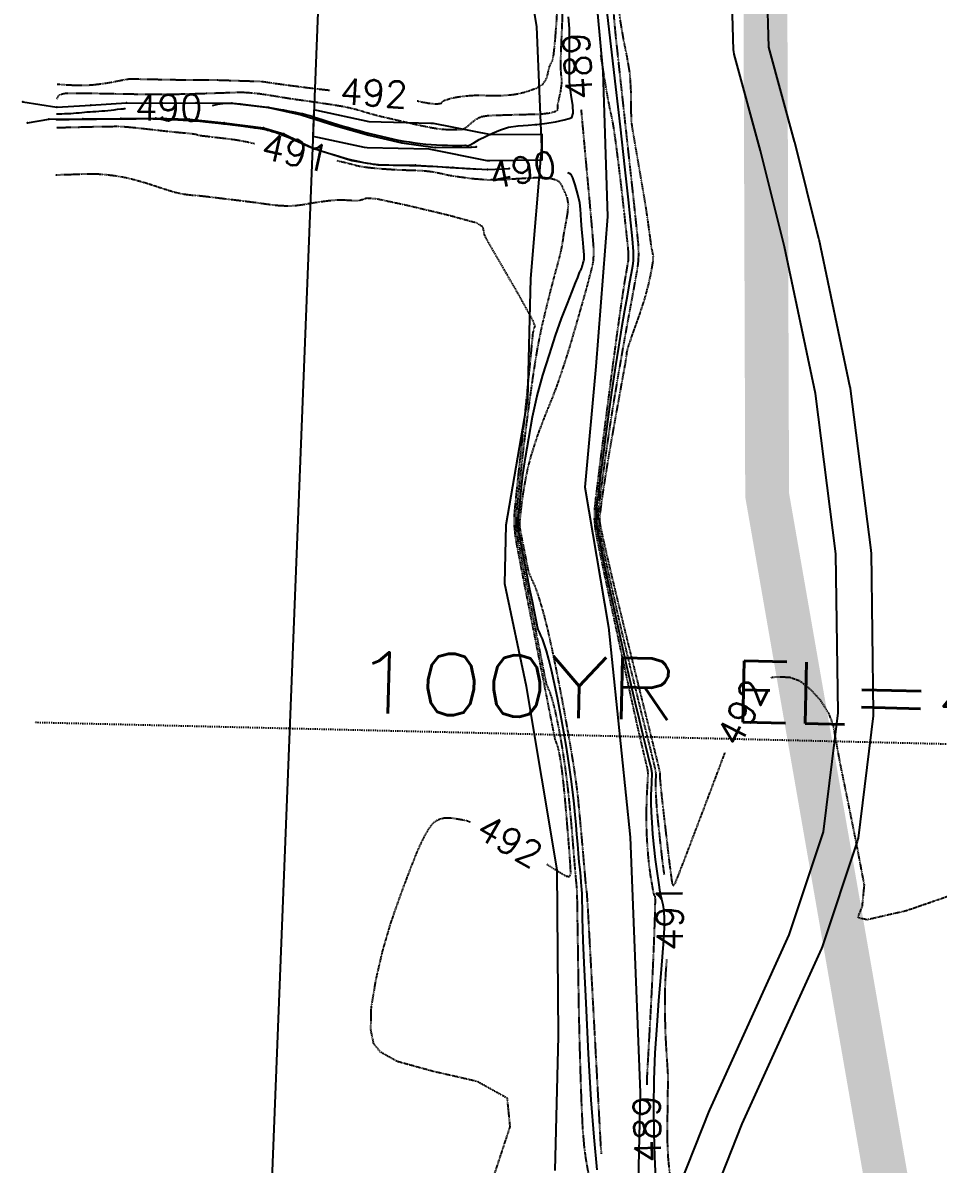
# Model space of a CAD drawing. Header units: inches. Extents: x 0 to 5400, y 0 to 3454.
# Drawn here: x 304.1 to 513, y 2812.6 to 3072.8 of the extents above; entities that cross this region are included whole.
import ezdxf
from ezdxf.enums import TextEntityAlignment as Align

# ---------------------------------------------------------------- set-up
doc = ezdxf.new("R2010")
doc.units = ezdxf.units.IN
doc.header["$MEASUREMENT"] = 0
for name, pattern in [('DASHDDD', [0.614961, 0.472441, -0.035039, 0.000787402, -0.035039, 0.000787402, -0.035039, 0.000787402, -0.035039]), ('HIDDEN2', [0.1875, 0.125, -0.0625]), ('WAVY_MED', [0.51, -0.125, 0.25, -0.135])]:
    doc.linetypes.add(name, pattern=pattern)
for name, color, linetype in [('BOUNDARY_SP', 10, 'Continuous'), ('CX_STREAM', 171, 'Continuous'), ('CX_XSECTIONS', 3, 'Continuous'), ('FLOODLINE', 5, 'DASHDDD'), ('ISOPACH', 6, 'Continuous'), ('STREAM_POLY', 10, 'Continuous'), ('TOPO_CON', 9, 'HIDDEN2'), ('TOPO_ICON', 10, 'Continuous')]:
    doc.layers.add(name, color=color, linetype=linetype)
doc.styles.add('SIMPLEX', font='simplex')
doc.styles.add('SIMPLEX1', font='simplex1')

msp = doc.modelspace()

# ---------------------------------------------------------------- linework, layer by layer
at = {"layer": 'BOUNDARY_SP', "color": 6, "linetype": 'Continuous', "flags": 128}
msp.add_lwpolyline([(372.3, 3094.53), (2478.97, 3076.47), (2473.91, 1973.58), (1811.7, 1970.74), (1795.04, 1109.13), (1256.59, 1118.91), (1241.22, 1151.57), (1203.68, 1211.36), (966.23, 1655.61), (910.68, 1716.78), (776.19, 1854.87), (722.38, 2030), (656.7, 2225.36), (629.13, 2304.87), (564.9, 2320.64), (479.92, 2342.6), (415.59, 2354.38), (343.83, 2373.18), (372.3, 3094.53)], close=True, dxfattribs=at)
at = {"layer": 'CX_STREAM', "color": 171, "linetype": 'Continuous'}
for p, q in [((304.14, 3054.82), (311.9, 3053.6)), ((311.9, 3053.6), (319.69, 3054.06)), ((319.69, 3054.06), (327.83, 3054.56)), ((327.83, 3054.56), (336.04, 3054.52)), ((336.04, 3054.52), (343.69, 3054.59)), ((343.69, 3054.59), (351.87, 3054.54)), ((351.87, 3054.54), (360.23, 3053.52)), ((360.23, 3053.52), (367.64, 3051.87)), ((305.22, 3050.01), (310.11, 3050.83)), ((310.11, 3050.83), (317.83, 3050.91)), ((317.83, 3050.91), (326.5, 3051.01)), ((326.5, 3051.01), (334.46, 3051.1)), ((334.46, 3051.1), (342.14, 3050.83)), ((342.14, 3050.83), (350.06, 3050.03)), ((367.64, 3051.87), (375.58, 3049.3)), ((350.06, 3050.03), (359.04, 3048.85)), ((359.04, 3048.85), (363.67, 3047.49)), ((375.58, 3049.3), (383.09, 3047.17)), ((363.67, 3047.49), (370.53, 3044.19)), ((383.09, 3047.17), (390.65, 3045.42)), ((390.65, 3045.42), (398.26, 3044.43)), ((370.53, 3044.19), (379.23, 3041.4)), ((398.26, 3044.43), (406.45, 3044.49)), ((406.45, 3044.49), (407.56, 3044.51)), ((379.23, 3041.4), (385.2, 3040.47)), ((385.2, 3040.47), (393.74, 3040.34)), ((393.74, 3040.34), (402.28, 3039.85)), ((402.28, 3039.85), (410.22, 3039.36)), ((410.22, 3039.36), (413.76, 3039.52)), ((413.76, 3039.52), (415.12, 3039.58))]:
    msp.add_line(p, q, dxfattribs=at)
at = {"layer": 'CX_STREAM', "linetype": 'Continuous'}
for p in [(304.14, 3054.82), (311.9, 3053.6), (319.69, 3054.06), (327.83, 3054.56), (336.04, 3054.52), (343.69, 3054.59), (351.87, 3054.54), (360.23, 3053.52), (310.11, 3050.83), (317.83, 3050.91), (326.5, 3051.01), (334.46, 3051.1), (342.14, 3050.83), (367.64, 3051.87), (305.22, 3050.01), (350.06, 3050.03), (359.04, 3048.85), (375.58, 3049.3), (363.67, 3047.49), (383.09, 3047.17), (390.65, 3045.42), (370.53, 3044.19), (398.26, 3044.43), (406.45, 3044.49), (407.56, 3044.51), (379.23, 3041.4), (385.2, 3040.47), (393.74, 3040.34), (402.28, 3039.85), (410.22, 3039.36), (413.76, 3039.52), (415.12, 3039.58)]:
    msp.add_point(p, dxfattribs=at)
at = {"layer": 'CX_XSECTIONS', "color": 5, "linetype": 'WAVY_MED', "flags": 128}
msp.add_lwpolyline([(910.42, 2898.98), (306.71, 2913.26)], dxfattribs=at)
at = {"layer": 'ISOPACH', "color": 1, "const_width": 10, "flags": 128}
msp.add_lwpolyline([(610.19, 3090.66), (473.56, 3092.98), (474, 2965.15), (522.75, 2685.12), (706.26, 2467.92), (880.62, 2042.87), (1177.18, 1595.55), (1307.62, 1358.44), (1473.39, 1200.33), (1510.29, 1116.87), (1795.04, 1109.13), (1811.7, 1970.74), (2475.69, 1971.46), (2484.55, 3080.63), (1976.43, 3081.42), (1481.07, 3086.01), (1381.17, 3085.88)], close=True, dxfattribs=at)
at = {"layer": 'STREAM_POLY', "color": 5, "linetype": 'Continuous', "flags": 128}
for points in [[(425.66, 2811.13), (426.38, 2841.72), (426.06, 2879.68), (419.09, 2921.48), (414.13, 2944.86), (414.45, 2958.32), (419.41, 2986.97), (420.07, 3014.51), (422.61, 3044.45), (421.43, 3072.02), (417.69, 3094.15), (433.55, 3094.01), (436.49, 3061.75), (437.54, 3028.67), (434.9, 2994.44), (432.41, 2966.95), (437.77, 2934.99), (442.76, 2887.12), (445.06, 2828.91), (444.18, 2791.59)], [(452.43, 2803.55), (460.85, 2824.77), (460.9, 2824.85), (460.93, 2824.95), (479.02, 2864.85), (486.85, 2888.31), (490.22, 2915.5), (489.7, 2951.76), (485.03, 2988.28), (477.96, 3021.76), (472.46, 3043.67), (466.47, 3065.66), (466.39, 3066.28), (466.33, 3066.59), (465.54, 3093.58)], [(473.54, 3093.82), (474.31, 3067.3), (480.19, 3045.73), (480.19, 3045.71), (480.21, 3045.65), (485.74, 3023.63), (485.75, 3023.58), (485.78, 3023.48), (492.9, 2989.78), (492.91, 2989.61), (492.95, 2989.46), (497.67, 2952.55), (497.69, 2952.16), (497.7, 2952.1), (498.23, 2915.34), (498.21, 2915.27), (498.22, 2915.19), (498.2, 2914.79), (494.74, 2886.93), (494.63, 2886.53), (494.57, 2886.15), (486.54, 2862.12), (486.41, 2861.77), (486.4, 2861.76), (486.39, 2861.74), (468.25, 2821.73), (459.93, 2800.75)]]:
    msp.add_lwpolyline(points, dxfattribs=at)
msp.add_lwpolyline([(382.7, 3044.31), (382.14, 3044.38), (370.43, 3046.92), (370.65, 3052.96), (371.18, 3052.89), (383.13, 3050.3), (397.27, 3049.97), (397.78, 3049.91), (410.92, 3047.33), (422.58, 3047.45), (422.56, 3041.51), (410.68, 3041.32), (410.63, 3041.33), (410.57, 3041.32), (410.07, 3041.38), (396.87, 3043.98), (382.7, 3044.31)], close=True, dxfattribs=at)
at = {"layer": 'TOPO_CON', "color": 11, "linetype": 'HIDDEN2', "flags": 128}
for points in [[(311.92, 3055.46), (312.2, 3056.02), (312.6, 3056.48), (313.82, 3056.78), (313.82, 3056.78), (319.82, 3056.78), (328.05, 3056.61), (335.8, 3056.52), (335.8, 3056.52), (342.61, 3056.64), (348.93, 3056.85), (353.46, 3057), (353.46, 3057), (354.25, 3057.01), (354.55, 3057), (354.95, 3056.96), (354.95, 3056.96), (355.68, 3056.92), (356.51, 3056.85), (357.32, 3056.78), (357.32, 3056.78), (358.09, 3056.69), (358.84, 3056.59), (359.6, 3056.48), (359.6, 3056.48), (360.33, 3056.36), (361.07, 3056.24), (361.94, 3056.09), (361.94, 3056.09), (362.96, 3055.93), (364.11, 3055.74), (365.48, 3055.53), (365.48, 3055.53), (367.15, 3055.29), (369.04, 3055.03), (370.92, 3054.76), (370.92, 3054.76), (372.79, 3054.48), (374.65, 3054.21), (376.28, 3053.94), (376.28, 3053.94), (377.58, 3053.71), (378.64, 3053.48), (379.56, 3053.27), (379.56, 3053.27), (380.3, 3053.08), (380.89, 3052.9), (381.45, 3052.73), (381.45, 3052.73), (382.02, 3052.56), (382.56, 3052.4), (383.09, 3052.24), (383.09, 3052.24), (383.63, 3052.09), (384.17, 3051.95), (384.72, 3051.8), (384.72, 3051.8), (385.27, 3051.66), (385.83, 3051.52), (386.47, 3051.37), (386.47, 3051.37), (387.21, 3051.2), (388.03, 3051.01), (388.98, 3050.79), (388.98, 3050.79), (390.1, 3050.53), (391.35, 3050.24), (392.6, 3049.95), (392.6, 3049.95), (393.85, 3049.67), (395.11, 3049.4), (396.24, 3049.16), (396.24, 3049.16), (397.2, 3048.97), (398.04, 3048.82), (398.8, 3048.71), (398.8, 3048.71), (399.48, 3048.62), (400.07, 3048.57), (400.65, 3048.53), (400.65, 3048.53), (401.25, 3048.5), (401.83, 3048.49), (402.37, 3048.48), (402.37, 3048.48), (402.87, 3048.48), (403.32, 3048.48), (403.71, 3048.49), (403.71, 3048.49), (404.01, 3048.5), (404.24, 3048.51), (404.46, 3048.54), (404.46, 3048.54), (404.66, 3048.61), (404.85, 3048.7), (405.06, 3048.82), (405.06, 3048.82), (405.2, 3048.92), (405.36, 3049.05), (405.75, 3049.35), (405.75, 3049.35), (406.49, 3049.99), (407.48, 3050.8), (408.7, 3051.42), (408.7, 3051.42), (410.24, 3051.69), (412.01, 3051.76), (413.78, 3051.81), (413.78, 3051.81), (415.51, 3051.87), (417.24, 3051.91), (418.85, 3051.95), (418.85, 3051.95), (420.32, 3051.98), (421.67, 3052.01), (422.91, 3052.1), (422.91, 3052.1), (424.11, 3052.26), (425.19, 3052.48), (425.97, 3052.79), (425.97, 3052.79), (426.25, 3053.12), (426.22, 3053.55), (426.26, 3054.3), (426.26, 3054.3), (426.55, 3055.59), (426.9, 3057.21), (427.13, 3058.85), (427.13, 3058.85), (427.11, 3060.12), (426.97, 3061.42), (426.9, 3063.59), (426.9, 3063.59), (427.03, 3067.48), (427.24, 3072.24), (427.36, 3076.14), (427.36, 3076.14), (427.34, 3078.06), (427.22, 3079.12), (426.98, 3080.97), (426.98, 3080.97), (426.54, 3084.64), (425.98, 3089.1), (425.51, 3092.82), (425.51, 3092.82), (425.21, 3095.15), (425, 3096.75), (424.87, 3097.97), (424.87, 3097.97), (424.75, 3098.71), (424.71, 3099.07), (424.91, 3099.83), (424.91, 3099.83), (425.22, 3100.91), (425.77, 3102.37), (427.17, 3105.19), (427.17, 3105.19), (429.87, 3110.07), (433.41, 3116.31), (437.1, 3122.79), (437.1, 3122.79), (440.65, 3128.96), (444.35, 3135.38), (448.35, 3142.6), (448.35, 3142.6), (453.2, 3151.76), (458.36, 3161.72), (462.4, 3169.6), (462.4, 3169.6), (464.5, 3173.92), (465.48, 3176.17), (466.29, 3177.94), (466.29, 3177.94), (467.24, 3179.66), (468.03, 3180.91), (468.74, 3182.02), (468.74, 3182.02), (469.42, 3183.08), (470.01, 3184.01), (470.46, 3184.9), (470.46, 3184.9), (470.69, 3185.71), (470.77, 3186.48), (470.86, 3187.51), (470.86, 3187.51), (471.01, 3189), (471.17, 3190.75), (471.3, 3192.43), (471.3, 3192.43), (471.33, 3193.76), (471.33, 3195.03), (471.4, 3196.77), (471.4, 3196.77), (471.63, 3199.5), (471.94, 3202.71), (472.19, 3205.47), (472.19, 3205.47), (472.32, 3207.32), (472.39, 3208.73), (472.47, 3210.08), (472.47, 3210.08), (472.57, 3211.5), (472.68, 3212.86), (472.78, 3214.23), (472.78, 3214.23)], [(394.14, 3055.04), (395.35, 3054.75), (396.58, 3054.54), (397.65, 3054.4), (397.65, 3054.4), (398.47, 3054.36), (399.12, 3054.4), (399.62, 3054.49), (399.62, 3054.49), (399.81, 3054.63), (399.85, 3054.82), (400.14, 3055.05), (400.14, 3055.05), (400.85, 3055.31), (401.81, 3055.61), (402.98, 3055.87), (402.98, 3055.87), (404.39, 3056.07), (406.01, 3056.23), (407.61, 3056.33), (407.61, 3056.33), (409.09, 3056.31), (410.55, 3056.24), (412.11, 3056.22), (412.11, 3056.22), (413.84, 3056.29), (415.68, 3056.42), (417.51, 3056.73), (417.51, 3056.73), (419.44, 3057.25), (421.38, 3057.96), (422.88, 3058.88), (422.88, 3058.88), (423.69, 3060.15), (424.06, 3061.63), (424.37, 3062.97), (424.37, 3062.97), (424.73, 3063.66), (425.04, 3064.2), (425.32, 3065.73), (425.32, 3065.73), (425.67, 3069.24), (426.01, 3073.8), (426.18, 3078), (426.18, 3078), (426.08, 3081.21), (425.8, 3084.07), (425.48, 3087.02), (425.48, 3087.02), (425.14, 3090.5), (424.76, 3094.06), (424.46, 3096.83), (424.46, 3096.83), (424.25, 3098.18), (424.12, 3098.74), (424.19, 3099.47), (424.19, 3099.47), (424.31, 3100.33), (424.62, 3101.37), (425.71, 3103.7), (425.71, 3103.7), (433.84, 3118.83), (444.84, 3139.12), (453.11, 3154.41), (453.11, 3154.41), (454.42, 3156.91), (454.71, 3157.58), (455.92, 3159.99), (455.92, 3159.99), (459.35, 3166.61), (463.69, 3174.97), (466.93, 3181.16), (466.93, 3181.16), (467.48, 3182.1), (467.73, 3182.45), (468.03, 3182.82), (468.03, 3182.82), (468.54, 3183.4), (469.09, 3184), (469.53, 3184.65), (469.53, 3184.65), (469.78, 3185.27), (469.91, 3185.94), (470, 3186.94), (470, 3186.94), (470.01, 3188.2), (469.97, 3189.79), (470.04, 3192.24), (470.04, 3192.24), (470.31, 3196.47), (470.69, 3201.55), (470.98, 3205.23), (470.98, 3205.23), (471.01, 3205.43), (471.04, 3205.47), (471.07, 3205.67), (471.07, 3205.67), (471.33, 3207.92), (471.66, 3211.07), (471.87, 3214.23), (471.87, 3214.23)], [(486.88, 3214.23), (486.9, 3213.14), (486.9, 3212.05), (486.86, 3209.97), (486.86, 3209.97), (486.75, 3206.01), (486.6, 3201.06), (486.46, 3196.73), (486.46, 3196.73), (486.36, 3193.57), (486.27, 3191.03), (486.2, 3189.05), (486.2, 3189.05), (486.13, 3187.77), (486.09, 3187.05), (486.03, 3186.43), (486.03, 3186.43), (486.05, 3185.93), (486.06, 3185.54), (485.78, 3184.76), (485.78, 3184.76), (485.02, 3183.32), (483.96, 3181.49), (482.84, 3179.6), (482.84, 3179.6), (482, 3178.21), (481.11, 3176.76), (479.37, 3173.86), (479.37, 3173.86), (476.09, 3168.26), (471.96, 3161.21), (468.32, 3154.99), (468.32, 3154.99), (465.83, 3150.68), (463.82, 3147.2), (461.62, 3143.56), (461.62, 3143.56), (458.96, 3139.51), (456.11, 3135.3), (453.21, 3130.72), (453.21, 3130.72), (450.22, 3125.42), (447.17, 3119.75), (444.32, 3114.5), (444.32, 3114.5), (441.58, 3109.66), (439.03, 3105.25), (437.19, 3102.03), (437.19, 3102.03), (436.69, 3101.06), (436.52, 3100.64), (436.41, 3100.27), (436.41, 3100.27), (436.23, 3099.91), (436.11, 3099.6), (436.05, 3098.97), (436.05, 3098.97), (436.04, 3097.97), (436.09, 3096.65), (436.33, 3094.69), (436.33, 3094.69), (436.9, 3091.61), (437.65, 3087.89), (438.24, 3084.71), (438.24, 3084.71), (438.53, 3082.57), (438.67, 3080.97), (438.76, 3079.57), (438.76, 3079.57), (438.82, 3078.39), (438.83, 3077.42), (438.88, 3076.26), (438.88, 3076.26), (438.97, 3074.83), (439.09, 3073.2), (439.27, 3071.22), (439.27, 3071.22), (439.48, 3069.07), (439.76, 3066.55), (440.14, 3063.02), (440.14, 3063.02), (440.7, 3057.91), (441.37, 3051.78), (442.04, 3045.65), (442.04, 3045.65), (442.71, 3039.53), (443.39, 3033.41), (443.93, 3028.29), (443.93, 3028.29), (444.31, 3024.76), (444.56, 3022.23), (444.63, 3019.93), (444.63, 3019.93), (444.51, 3017.9), (444.23, 3016.1), (443.79, 3013.63), (443.79, 3013.63), (443.15, 3010.07), (442.36, 3005.83), (441.52, 3001.26), (441.52, 3001.26), (440.64, 2996.27), (439.72, 2990.94), (438.87, 2985.84), (438.87, 2985.84), (438.12, 2981.07), (437.45, 2976.53), (436.87, 2972.48), (436.87, 2972.48), (436.39, 2968.99), (435.99, 2965.99), (435.69, 2963.54), (435.69, 2963.54), (435.48, 2961.8), (435.36, 2960.61), (435.34, 2959.43), (435.34, 2959.43), (435.45, 2958.27), (435.66, 2957.13), (436, 2955.49), (436, 2955.49), (436.49, 2953.16), (437.1, 2950.33), (437.83, 2947.02), (437.83, 2947.02), (438.69, 2943.18), (439.67, 2938.86), (440.72, 2934.31), (440.72, 2934.31), (441.87, 2929.44), (443.1, 2924.34), (444.27, 2919.57), (444.27, 2919.57), (445.35, 2915.14), (446.37, 2911.04), (447.2, 2907.69), (447.2, 2907.69), (447.78, 2905.33), (448.17, 2903.73), (448.44, 2902.52), (448.44, 2902.52), (448.57, 2901.75), (448.58, 2901.37), (448.57, 2900.91), (448.57, 2900.91), (448.55, 2900.28), (448.51, 2899.56), (448.52, 2898.48), (448.52, 2898.48), (448.58, 2897), (448.68, 2895.16), (448.85, 2892.9), (448.85, 2892.9), (449.15, 2889.91), (449.52, 2886.5), (449.84, 2883.57), (449.84, 2883.57), (450.08, 2881.57), (450.28, 2880.05), (450.48, 2878.53), (450.48, 2878.53)], [(446.73, 3113.84), (446.02, 3113.06), (445.36, 3112.23), (444.45, 3110.77), (444.45, 3110.77), (442.98, 3108.06), (441.25, 3104.72), (439.95, 3102.05), (439.95, 3102.05), (439.41, 3100.76), (439.29, 3100.15), (439.23, 3099.33), (439.23, 3099.33), (439.12, 3097.96), (439.06, 3096.38), (439.01, 3094.74), (439.01, 3094.74), (438.89, 3093.46), (438.78, 3092.11), (438.86, 3089.52), (438.86, 3089.52), (439.25, 3084.72), (439.83, 3078.68), (440.47, 3073.15), (440.47, 3073.15), (441.21, 3068.78), (442.01, 3064.92), (442.61, 3061.35), (442.61, 3061.35), (442.85, 3057.86), (442.9, 3054.67), (442.93, 3052.15), (442.93, 3052.15), (442.94, 3051.01), (442.94, 3050.56), (443.15, 3049.11), (443.15, 3049.11), (443.98, 3044.18), (445.11, 3037.69), (446.08, 3031.98), (446.08, 3031.98), (446.71, 3027.83), (447.17, 3024.47), (447.51, 3021.84), (447.51, 3021.84), (447.8, 3020.39), (447.97, 3019.68), (447.89, 3018.41), (447.89, 3018.41), (447.5, 3016.04), (446.86, 3013.11), (446.02, 3009.92), (446.02, 3009.92), (444.81, 3006.24), (443.4, 3002.31), (442.32, 2999.15), (442.32, 2999.15), (441.94, 2997.78), (441.89, 2997.18), (441.61, 2995.3), (441.61, 2995.3), (440.68, 2990.15), (439.47, 2983.45), (438.41, 2977.51), (438.41, 2977.51), (437.66, 2973.11), (437.07, 2969.46), (436.6, 2966.48), (436.6, 2966.48), (436.27, 2964.25), (436.06, 2962.68), (435.91, 2961.44), (435.91, 2961.44), (435.79, 2960.53), (435.74, 2959.95), (435.74, 2959.39), (435.74, 2959.39), (435.79, 2958.83), (435.89, 2958.27), (436.07, 2957.41), (436.07, 2957.41), (436.31, 2956.24), (436.63, 2954.76), (437.11, 2952.64), (437.11, 2952.64), (437.77, 2949.81), (438.59, 2946.34), (439.59, 2942.15), (439.59, 2942.15), (440.86, 2936.92), (442.32, 2930.98), (443.75, 2925.18), (443.75, 2925.18), (445.14, 2919.57), (446.5, 2914.1), (447.61, 2909.61), (447.61, 2909.61), (448.39, 2906.48), (448.92, 2904.33), (449.29, 2902.79), (449.29, 2902.79), (449.44, 2902.08), (449.49, 2901.78), (449.51, 2901.5), (449.51, 2901.5), (449.52, 2901.23), (449.51, 2900.98), (449.54, 2900.38), (449.54, 2900.38), (449.63, 2899.36), (449.76, 2898), (449.95, 2896.15), (449.95, 2896.15), (450.24, 2893.6), (450.59, 2890.57), (450.94, 2887.56), (450.94, 2887.56), (451.29, 2884.55), (451.64, 2881.57), (451.95, 2879.18), (451.95, 2879.18), (452.16, 2877.52), (452.33, 2876.45), (452.61, 2876.1), (452.61, 2876.1), (452.99, 2876.56), (453.48, 2877.73), (454.2, 2879.58), (454.2, 2879.58), (455.23, 2882.22), (456.49, 2885.52), (457.84, 2889.09), (457.84, 2889.09), (459.37, 2893.1), (460.99, 2897.37), (462.34, 2900.93), (462.34, 2900.93), (463.2, 2903.23), (463.8, 2904.82), (464.39, 2906.4), (464.39, 2906.4)], [(436, 3065.42), (436.58, 3061.66), (437.2, 3057.91), (437.76, 3054.72), (437.76, 3054.72), (438.17, 3052.71), (438.51, 3051.27), (438.9, 3049.11), (438.9, 3049.11), (439.41, 3045.56), (439.96, 3041.28), (440.48, 3037.04), (440.48, 3037.04), (440.96, 3032.88), (441.42, 3028.76), (441.79, 3025.35), (441.79, 3025.35), (442.05, 3022.98), (442.22, 3021.31), (442.31, 3019.99), (442.31, 3019.99), (442.32, 3019.08), (442.25, 3018.5), (442.11, 3017.69), (442.11, 3017.69), (441.93, 3016.58), (441.68, 3015.22), (441.35, 3013.18), (441.35, 3013.18), (440.92, 3010.35), (440.4, 3006.84), (439.79, 3002.5), (439.79, 3002.5), (439.05, 2996.99), (438.21, 2990.66), (437.41, 2984.47), (437.41, 2984.47), (436.62, 2978.48), (435.87, 2972.63), (435.27, 2967.73), (435.27, 2967.73), (434.85, 2964.34), (434.59, 2961.91), (434.56, 2959.51), (434.56, 2959.51), (434.77, 2957.16), (435.21, 2954.84), (435.88, 2951.64), (435.88, 2951.64), (436.85, 2946.99), (438.04, 2941.46), (439.27, 2935.79), (439.27, 2935.79), (440.53, 2929.91), (441.83, 2923.9), (442.98, 2918.64), (442.98, 2918.64), (443.9, 2914.48), (444.67, 2911.08), (445.3, 2908.33), (445.3, 2908.33), (445.77, 2906.3), (446.11, 2904.93), (446.37, 2903.84), (446.37, 2903.84), (446.56, 2903.03), (446.68, 2902.52), (446.74, 2901.96), (446.74, 2901.96), (446.76, 2901.34), (446.73, 2900.67), (446.68, 2899.72), (446.68, 2899.72), (446.6, 2898.38), (446.51, 2896.75), (446.44, 2894.9), (446.44, 2894.9), (446.41, 2892.79), (446.4, 2890.45), (446.46, 2888.03), (446.46, 2888.03), (446.6, 2885.52), (446.8, 2882.93), (447.05, 2880.5), (447.05, 2880.5), (447.37, 2878.19), (447.73, 2876.04), (448.02, 2874.41), (448.02, 2874.41), (448.22, 2873.78), (448.36, 2873.64), (448.43, 2873), (448.43, 2873), (448.34, 2869.06), (448.15, 2863.5), (447.87, 2856.96), (447.87, 2856.96), (447.44, 2848.48), (446.92, 2839.03), (446.54, 2832.16), (446.54, 2832.16), (446.51, 2831.31), (446.51, 2830.97), (446.52, 2830.63), (446.52, 2830.63)], [(311.98, 3058.87), (312.59, 3058.81), (313.21, 3058.75), (314.09, 3058.71), (314.09, 3058.71), (315.43, 3058.64), (317.03, 3058.59), (318.62, 3058.59), (318.62, 3058.59), (320.11, 3058.7), (321.59, 3058.87), (322.96, 3059.06), (322.96, 3059.06), (324.2, 3059.26), (325.33, 3059.48), (326.27, 3059.67), (326.27, 3059.67), (326.97, 3059.8), (327.47, 3059.9), (327.86, 3059.97), (327.86, 3059.97), (328.13, 3060.01), (328.28, 3060.02), (328.41, 3060.02), (328.41, 3060.02), (328.55, 3060.03), (328.67, 3060.03), (328.79, 3060.03), (328.79, 3060.03), (328.9, 3060.03), (329, 3060.03), (329.17, 3060.03), (329.17, 3060.03), (329.33, 3060.03), (329.55, 3060.03), (330.08, 3060.03), (330.08, 3060.03), (331.04, 3060.01), (332.38, 3059.99), (334.25, 3059.95), (334.25, 3059.95), (337.14, 3059.9), (340.57, 3059.83), (343.35, 3059.79), (343.35, 3059.79), (344.67, 3059.8), (345.35, 3059.84), (346.62, 3059.84), (346.62, 3059.84), (349.38, 3059.77), (352.74, 3059.66), (355.31, 3059.57), (355.31, 3059.57), (356.19, 3059.55), (356.56, 3059.55), (356.87, 3059.55), (356.87, 3059.55), (357.3, 3059.54), (357.69, 3059.53), (358.02, 3059.52), (358.02, 3059.52), (358.26, 3059.51), (358.44, 3059.49), (358.61, 3059.47), (358.61, 3059.47), (358.8, 3059.45), (358.98, 3059.43), (359.19, 3059.4), (359.19, 3059.4), (359.38, 3059.37), (359.61, 3059.33), (360.05, 3059.26), (360.05, 3059.26), (360.72, 3059.17), (361.61, 3059.04), (362.84, 3058.87), (362.84, 3058.87), (364.56, 3058.64), (366.62, 3058.37), (368.65, 3058.11), (368.65, 3058.11), (370.54, 3057.88), (372.41, 3057.66), (374.28, 3057.45), (374.28, 3057.45)], [(436.23, 2814.91), (436.17, 2815.54), (436.11, 2816.17), (436.01, 2817.76), (436.01, 2817.76), (435.14, 2833.83), (433.96, 2855.59), (433.07, 2871.86), (433.07, 2871.86), (432.89, 2874.33), (432.77, 2875.25), (432.63, 2876.51), (432.63, 2876.51), (432.43, 2878.87), (432.2, 2881.56), (431.97, 2884.25), (431.97, 2884.25), (431.73, 2886.89), (431.49, 2889.53), (431.26, 2891.98), (431.26, 2891.98), (431.07, 2894.02), (430.9, 2895.88), (430.65, 2898), (430.65, 2898), (430.33, 2900.4), (429.94, 2903.06), (429.41, 2906.34), (429.41, 2906.34), (428.68, 2910.57), (427.82, 2915.41), (426.91, 2920.26), (426.91, 2920.26), (425.95, 2925.15), (424.94, 2930.05), (424, 2934.31), (424, 2934.31), (423.15, 2937.67), (422.38, 2940.39), (421.7, 2942.58), (421.7, 2942.58), (421.13, 2944.17), (420.66, 2945.23), (420.28, 2946.06), (420.28, 2946.06), (420.01, 2946.65), (419.83, 2947.01), (419.68, 2947.4), (419.68, 2947.4), (419.55, 2947.87), (419.44, 2948.38), (419.29, 2949.1), (419.29, 2949.1), (419.08, 2950.16), (418.83, 2951.43), (418.58, 2952.71), (418.58, 2952.71), (418.32, 2953.99), (418.07, 2955.27), (417.86, 2956.37), (417.86, 2956.37), (417.71, 2957.13), (417.62, 2957.7), (417.57, 2958.31), (417.57, 2958.31), (417.58, 2958.95), (417.63, 2959.63), (417.74, 2960.6), (417.74, 2960.6), (417.88, 2961.97), (418.08, 2963.63), (418.34, 2965.47), (418.34, 2965.47), (418.68, 2967.52), (419.1, 2969.75), (419.59, 2971.96), (419.59, 2971.96), (420.19, 2974.16), (420.86, 2976.34), (421.52, 2978.33), (421.52, 2978.33), (422.15, 2980.1), (422.76, 2981.68), (423.26, 2982.98), (423.26, 2982.98), (423.61, 2983.88), (423.86, 2984.49), (424.1, 2985.06), (424.1, 2985.06), (424.31, 2985.58), (424.5, 2986.05), (424.78, 2986.75), (424.78, 2986.75), (425.18, 2987.75), (425.66, 2988.99), (426.23, 2990.56), (426.23, 2990.56), (426.91, 2992.52), (427.68, 2994.82), (428.51, 2997.4), (428.51, 2997.4), (429.42, 3000.42), (430.38, 3003.73), (431.29, 3006.9), (431.29, 3006.9), (432.14, 3009.88), (432.94, 3012.73), (433.58, 3015.17), (433.58, 3015.17), (434.02, 3016.85), (434.31, 3018.13), (434.44, 3019.78), (434.44, 3019.78), (434.41, 3021.85), (434.21, 3024.29), (433.91, 3027.72), (433.91, 3027.72), (433.44, 3033.02), (432.86, 3039.32), (432.37, 3044.66), (432.37, 3044.66), (432.06, 3048.09), (431.83, 3050.57), (431.61, 3053.05), (431.61, 3053.05)], [(357, 3045.24), (356.98, 3045.24), (356.97, 3045.25), (356.92, 3045.26), (356.92, 3045.26), (355.94, 3045.48), (354.49, 3045.79), (352.65, 3046.11), (352.65, 3046.11), (350.1, 3046.43), (347.15, 3046.77), (344.88, 3047.04), (344.88, 3047.04), (344.01, 3047.2), (343.71, 3047.32), (343.2, 3047.43), (343.2, 3047.43), (342.07, 3047.56), (340.72, 3047.68), (339.57, 3047.79), (339.57, 3047.79), (338.82, 3047.86), (338.26, 3047.92), (337.71, 3047.97), (337.71, 3047.97), (337.17, 3048.03), (336.63, 3048.09), (335.9, 3048.17), (335.9, 3048.17), (334.86, 3048.29), (333.62, 3048.43), (332.36, 3048.57), (332.36, 3048.57), (331.07, 3048.71), (329.75, 3048.85), (328.61, 3048.97), (328.61, 3048.97), (327.73, 3049.04), (327.02, 3049.1), (326.44, 3049.13), (326.44, 3049.13), (325.98, 3049.15), (325.64, 3049.15), (325.31, 3049.15), (325.31, 3049.15), (324.97, 3049.15), (324.65, 3049.14), (324.33, 3049.14), (324.33, 3049.14), (324.02, 3049.14), (323.71, 3049.13), (323.36, 3049.13), (323.36, 3049.13), (323.03, 3049.13), (322.66, 3049.12), (322.01, 3049.11), (322.01, 3049.11), (321.02, 3049.09), (319.76, 3049.06), (318.21, 3049.02), (318.21, 3049.02), (316.26, 3048.97), (314.03, 3048.92), (311.79, 3048.86), (311.79, 3048.86)], [(437.03, 2783.7), (437.09, 2784.83), (437.03, 2785.95), (436.59, 2787.74), (436.59, 2787.74), (435.41, 2790.87), (433.84, 2794.66), (432.68, 2797.7), (432.68, 2797.7), (432.31, 2799.23), (432.35, 2800.02), (432.5, 2800.9), (432.5, 2800.9), (432.72, 2802.2), (433.04, 2803.6), (433.32, 2804.98), (433.32, 2804.98), (433.54, 2806.33), (433.71, 2807.64), (433.75, 2808.82), (433.75, 2808.82), (433.63, 2809.51), (433.38, 2810.06), (433.08, 2811.34), (433.08, 2811.34), (432.72, 2813.45), (432.32, 2816.29), (431.95, 2820.51), (431.95, 2820.51), (431.66, 2826.77), (431.4, 2834.4), (431.19, 2842.06), (431.19, 2842.06), (431.03, 2849.76), (430.91, 2857.49), (430.82, 2863.88), (430.82, 2863.88), (430.75, 2868.3), (430.71, 2871.37), (430.67, 2873.62), (430.67, 2873.62), (430.63, 2874.91), (430.6, 2875.43), (430.55, 2875.96), (430.55, 2875.96), (430.49, 2876.7), (430.41, 2877.45), (430.32, 2878.49), (430.32, 2878.49), (430.2, 2879.86), (430.06, 2881.51), (429.9, 2883.49), (429.9, 2883.49), (429.71, 2885.86), (429.49, 2888.56), (429.24, 2891.41), (429.24, 2891.41), (428.95, 2894.43), (428.63, 2897.6), (428.26, 2900.7), (428.26, 2900.7), (427.85, 2903.72), (427.41, 2906.68), (426.96, 2909.41), (426.96, 2909.41), (426.5, 2911.9), (426.04, 2914.16), (425.62, 2916.09), (425.62, 2916.09), (425.23, 2917.63), (424.89, 2918.84), (424.58, 2919.82), (424.58, 2919.82), (424.33, 2920.51), (424.12, 2920.96), (423.94, 2921.38), (423.94, 2921.38), (423.81, 2921.68), (423.71, 2921.95), (423.54, 2922.64), (423.54, 2922.64), (423.28, 2923.87), (422.95, 2925.55), (422.47, 2927.98), (422.47, 2927.98), (421.77, 2931.5), (420.93, 2935.78), (420.09, 2940.06), (420.09, 2940.06), (419.24, 2944.3), (418.39, 2948.55), (417.71, 2952.16), (417.71, 2952.16), (417.23, 2954.63), (416.91, 2956.46), (416.77, 2958.42), (416.77, 2958.42), (416.8, 2960.51), (417, 2962.73), (417.34, 2965.85), (417.34, 2965.85), (417.82, 2970.35), (418.43, 2975.76), (419.12, 2981.37), (419.12, 2981.37), (419.9, 2987.23), (420.76, 2993.3), (421.65, 2998.8), (421.65, 2998.8), (422.57, 3003.36), (423.51, 3007.34), (424.42, 3010.99), (424.42, 3010.99), (425.31, 3014.45), (426.17, 3017.59), (426.85, 3020.21), (426.85, 3020.21), (427.23, 3022.01), (427.43, 3023.31), (427.65, 3024.82), (427.65, 3024.82), (428.06, 3026.98), (428.48, 3029.36), (428.66, 3031.4), (428.66, 3031.4), (428.42, 3032.89), (427.94, 3034.05), (427.48, 3034.98), (427.48, 3034.98), (427.19, 3035.67), (426.94, 3036.14), (426.57, 3036.52), (426.57, 3036.52), (426.05, 3036.85), (425.41, 3037.09), (424.62, 3037.26), (424.62, 3037.26), (423.89, 3037.4), (423, 3037.47), (421.27, 3037.47), (421.27, 3037.47), (418.09, 3037.3), (414.07, 3037.05), (410.29, 3036.97), (410.29, 3036.97), (406.89, 3037.23), (403.73, 3037.65), (401.48, 3037.98), (401.48, 3037.98), (401.22, 3038.02), (401.16, 3038.04), (400.9, 3038.11), (400.9, 3038.11), (400.17, 3038.28), (399.22, 3038.49), (398.29, 3038.68), (398.29, 3038.68), (397.48, 3038.82), (396.69, 3038.92), (395.92, 3039), (395.92, 3039), (395.17, 3039.06), (394.45, 3039.09), (393.72, 3039.12), (393.72, 3039.12), (392.99, 3039.14), (392.27, 3039.16), (391.51, 3039.19), (391.51, 3039.19), (390.71, 3039.22), (389.89, 3039.25), (389.01, 3039.29), (389.01, 3039.29), (388.06, 3039.35), (387.07, 3039.42), (386.1, 3039.49), (386.1, 3039.49), (385.17, 3039.57), (384.26, 3039.65), (383.45, 3039.73), (383.45, 3039.73), (382.76, 3039.81), (382.18, 3039.88), (381.63, 3039.96), (381.63, 3039.96), (381.15, 3040.04), (380.71, 3040.13), (380.24, 3040.25), (380.24, 3040.25), (379.74, 3040.38), (379.21, 3040.53), (378.55, 3040.7), (378.55, 3040.7), (377.72, 3040.9), (376.77, 3041.13), (375.82, 3041.35), (375.82, 3041.35)], [(423.75, 2880.96), (424.49, 2880.45), (425.26, 2879.96), (426.08, 2879.49), (426.08, 2879.49), (427.09, 2878.86), (428.15, 2878.25), (428.91, 2878.14), (428.91, 2878.14), (429.19, 2878.69), (429.16, 2879.75), (429.06, 2881.35), (429.06, 2881.35), (428.91, 2883.65), (428.68, 2886.48), (428.44, 2889.41), (428.44, 2889.41), (428.19, 2892.44), (427.92, 2895.55), (427.66, 2898.31), (427.66, 2898.31), (427.42, 2900.56), (427.19, 2902.46), (426.97, 2904.04), (426.97, 2904.04), (426.78, 2905.28), (426.59, 2906.22), (426.43, 2906.98), (426.43, 2906.98), (426.28, 2907.61), (426.14, 2908.07), (426.02, 2908.44), (426.02, 2908.44), (425.93, 2908.68), (425.85, 2908.83), (425.77, 2909.05), (425.77, 2909.05), (425.7, 2909.27), (425.63, 2909.56), (425.47, 2910.26), (425.47, 2910.26), (425.15, 2911.87), (424.7, 2914.14), (424.06, 2917.42), (424.06, 2917.42), (423.12, 2922.18), (421.98, 2927.96), (420.84, 2933.73), (420.84, 2933.73), (419.7, 2939.47), (418.56, 2945.21), (417.63, 2950.05), (417.63, 2950.05), (416.99, 2953.38), (416.56, 2955.8), (416.34, 2958.25), (416.34, 2958.25), (416.35, 2960.71), (416.58, 2963.19), (416.94, 2966.63), (416.94, 2966.63), (417.46, 2971.62), (418.12, 2977.58), (418.77, 2983.67), (418.77, 2983.67), (419.44, 2990.24), (420.1, 2996.96), (420.57, 3001.96), (420.57, 3001.96), (420.88, 3003.27), (421.07, 3003.65), (420.63, 3004.8), (420.63, 3004.8), (417.6, 3010.34), (413.41, 3017.58), (410.28, 3022.97), (410.28, 3022.97), (409.85, 3023.77), (409.71, 3024.08), (409.48, 3024.5), (409.48, 3024.5), (409.37, 3025.29), (409.16, 3026.2), (407.78, 3027.14), (407.78, 3027.14), (401.04, 3028.98), (391.94, 3031.14), (384.92, 3032.64), (384.92, 3032.64), (382.63, 3032.81), (381.71, 3032.49), (380.71, 3032.24), (380.71, 3032.24), (379.14, 3032.27), (377.5, 3032.37), (375.86, 3032.39), (375.86, 3032.39), (374.2, 3032.25), (372.54, 3032.03), (370.92, 3031.8), (370.92, 3031.8), (369.36, 3031.55), (367.85, 3031.28), (366.39, 3031.1), (366.39, 3031.1), (365.05, 3031.03), (363.76, 3031.05), (362.41, 3031.13), (362.41, 3031.13), (360.81, 3031.3), (359.14, 3031.53), (357.85, 3031.72), (357.85, 3031.72), (357.36, 3031.78), (357.24, 3031.8), (356.74, 3031.86), (356.74, 3031.86), (353.27, 3032.29), (348.62, 3032.85), (344.97, 3033.29), (344.97, 3033.29), (343.45, 3033.44), (342.85, 3033.46), (342.22, 3033.52), (342.22, 3033.52), (341.27, 3033.65), (340.29, 3033.81), (339.28, 3034.03), (339.28, 3034.03), (338.24, 3034.31), (337.16, 3034.65), (336, 3035.02), (336, 3035.02), (334.74, 3035.43), (333.4, 3035.88), (331.96, 3036.33), (331.96, 3036.33), (330.41, 3036.77), (328.75, 3037.22), (326.98, 3037.6), (326.98, 3037.6), (325.09, 3037.91), (323.07, 3038.16), (320.97, 3038.31), (320.97, 3038.31), (318.61, 3038.32), (316.15, 3038.23), (314.17, 3038.16), (314.17, 3038.16), (313, 3038.13), (312.29, 3038.11), (311.59, 3038.09), (311.59, 3038.09)], [(474.89, 2923.48), (474.96, 2923.56), (475.05, 2923.62), (475.29, 2923.64), (475.29, 2923.64), (476.89, 2923.69), (479.11, 2923.62), (481.4, 2922.83), (481.4, 2922.83), (483.72, 2920.98), (486.09, 2918.41), (488.01, 2915.42), (488.01, 2915.42), (489.04, 2912.61), (489.62, 2909.4), (490.54, 2904.3), (490.54, 2904.3), (492.35, 2895.45), (494.51, 2884.72), (496.12, 2876.23), (496.12, 2876.23), (495.66, 2871.4), (494.66, 2868.81), (496.86, 2868.36), (496.86, 2868.36), (505.79, 2870.41), (517.99, 2874.62), (526.99, 2879.89), (526.99, 2879.89), (529.48, 2886.42), (528.79, 2894.01), (528.39, 2900.99), (528.39, 2900.99), (529.53, 2906.63), (530.97, 2911.66), (532.45, 2916.54), (532.45, 2916.54), (533.97, 2921.23), (535.54, 2925.78), (536.91, 2930.75), (536.91, 2930.75), (537.94, 2936.39), (538.78, 2942.46), (539.61, 2948.79), (539.61, 2948.79), (540.42, 2955.46), (541.23, 2962.39), (542.28, 2969.19), (542.28, 2969.19), (543.65, 2975.93), (545.25, 2982.53), (547.11, 2988.4), (547.11, 2988.4), (549.25, 2993.5), (551.63, 2997.87), (554.18, 3001.08), (554.18, 3001.08), (557.13, 3002.73), (560.24, 3003.23), (562.74, 3003.36), (562.74, 3003.36), (564.18, 3003.34), (565.01, 3002.95), (565.73, 3002.4), (565.73, 3002.4)], [(364.43, 2711.8), (364.39, 2711.91), (364.35, 2712.02), (364.24, 2712.3), (364.24, 2712.3), (363.7, 2713.61), (362.96, 2715.4), (362.31, 2717), (362.31, 2717), (361.84, 2718.17), (361.45, 2719.15), (361.17, 2720.14), (361.17, 2720.14), (361.01, 2721.12), (360.95, 2722.1), (360.99, 2723.24), (360.99, 2723.24), (361.19, 2724.76), (361.49, 2726.44), (361.72, 2727.74), (361.72, 2727.74), (361.82, 2728.24), (361.86, 2728.37), (361.86, 2728.87), (361.86, 2728.87), (361.28, 2739.86), (360.5, 2755), (360.25, 2767.42), (360.25, 2767.42), (360.99, 2774.33), (362.25, 2778.53), (363.41, 2781.48), (363.41, 2781.48), (364.08, 2783.32), (364.64, 2783.92), (365.65, 2784.41), (365.65, 2784.41), (367.22, 2785.19), (369.24, 2785.87), (371.95, 2786.35), (371.95, 2786.35), (375.63, 2786.61), (380, 2786.67), (384.41, 2786.55), (384.41, 2786.55), (388.89, 2786.21), (393.43, 2785.69), (397.35, 2785.09), (397.35, 2785.09), (400.42, 2784.31), (402.87, 2783.46), (404.82, 2782.91), (404.82, 2782.91), (406.18, 2782.68), (407.03, 2782.76), (407.66, 2783.56), (407.66, 2783.56), (408.05, 2785.16), (408.22, 2787.48), (408.51, 2790.7), (408.51, 2790.7), (408.96, 2794.93), (409.53, 2800.05), (410.37, 2805.89), (410.37, 2805.89), (412.73, 2813.13), (415.36, 2821.1), (414.72, 2827.58), (414.72, 2827.58), (407.82, 2831.4), (397.66, 2833.74), (389.61, 2835.96), (389.61, 2835.96), (385.86, 2838.05), (384.23, 2840.02), (383.57, 2843.18), (383.57, 2843.18), (383.68, 2848.34), (384.76, 2854.68), (386.24, 2861.1), (386.24, 2861.1), (388.14, 2867.59), (390.44, 2874.16), (392.53, 2879.7), (392.53, 2879.7), (394.15, 2883.78), (395.55, 2886.84), (396.85, 2889.12), (396.85, 2889.12), (397.98, 2890.54), (399, 2891.18), (400.16, 2891.5), (400.16, 2891.5), (401.7, 2891.56), (403.37, 2891.31), (404.71, 2891.06), (404.71, 2891.06), (405.45, 2890.91), (405.85, 2890.76), (406.24, 2890.57), (406.24, 2890.57)], [(451.06, 2859.32), (450.86, 2856.75), (450.72, 2854.17), (450.64, 2851.46), (450.64, 2851.46), (450.63, 2848.44), (450.68, 2845.29), (450.76, 2842.4), (450.76, 2842.4), (450.88, 2839.86), (451.03, 2837.58), (451.15, 2835.64), (451.15, 2835.64), (451.24, 2834.29), (451.3, 2833.3), (451.33, 2832.05), (451.33, 2832.05), (451.32, 2830.53), (451.28, 2828.75), (451.26, 2826.24), (451.26, 2826.24), (451.2, 2822.62), (451.17, 2818.26), (451.38, 2813.83), (451.38, 2813.83), (451.84, 2809.29), (452.54, 2804.68), (453.62, 2800.72), (453.62, 2800.72), (455.23, 2797.69), (457.23, 2795.32), (459.31, 2793.5), (459.31, 2793.5), (461.49, 2792.29), (463.76, 2791.63), (465.79, 2791.24), (465.79, 2791.24), (467.49, 2791.08), (468.95, 2791.18), (470.2, 2791.38), (470.2, 2791.38), (471.23, 2791.65), (472.06, 2792.02), (472.8, 2792.36), (472.8, 2792.36), (473.45, 2792.64), (474.01, 2792.9), (474.58, 2793.08), (474.58, 2793.08), (475.14, 2793.18), (475.71, 2793.21), (476.37, 2793.18), (476.37, 2793.18), (477.11, 2793.05), (477.95, 2792.86), (478.94, 2792.69), (478.94, 2792.69), (480.12, 2792.57), (481.47, 2792.48), (482.98, 2792.41), (482.98, 2792.41), (484.75, 2792.51), (486.7, 2792.63), (488.57, 2792.32), (488.57, 2792.32), (490.37, 2791.54), (492.1, 2790.32), (493.52, 2788.33), (493.52, 2788.33), (494.53, 2785.27), (495.24, 2781.44), (495.71, 2777.47), (495.71, 2777.47), (495.9, 2773.35), (495.85, 2769.08), (495.68, 2765.31), (495.68, 2765.31), (495.41, 2762.33), (495.02, 2759.85), (494.64, 2757.7), (494.64, 2757.7), (494.3, 2755.91), (493.97, 2754.44), (493.75, 2752.98), (493.75, 2752.98), (493.69, 2751.43), (493.75, 2749.89), (493.87, 2748.4), (493.87, 2748.4), (494.05, 2746.96), (494.3, 2745.57), (494.63, 2744.21), (494.63, 2744.21), (494.92, 2743.06), (495.28, 2741.94), (495.99, 2740.4), (495.99, 2740.4), (497.09, 2738.34), (498.54, 2735.85), (500.41, 2732.7), (500.41, 2732.7), (503.05, 2728.41), (506.11, 2723.47), (508.64, 2719.09), (508.64, 2719.09), (510.78, 2715.93), (512.39, 2713.33), (512.02, 2710.57), (512.02, 2710.57), (507.73, 2707.49), (501.46, 2704.25), (497.64, 2700.62), (497.64, 2700.62), (498.78, 2696.05), (502.36, 2691.09), (505.27, 2687.1), (505.27, 2687.1), (506.3, 2684.8), (506.66, 2683.47), (506.86, 2682.31), (506.86, 2682.31), (507.01, 2681.33), (507, 2680.51), (507.1, 2678.95), (507.1, 2678.95), (507.33, 2676.17), (507.66, 2672.66), (508.32, 2669), (508.32, 2669), (509.6, 2664.97), (511.2, 2660.8), (512.4, 2657.72), (512.4, 2657.72), (512.69, 2656.91), (512.79, 2656.59), (512.89, 2656.26), (512.89, 2656.26)]]:
    msp.add_lwpolyline(points, dxfattribs=at)
at = {"layer": 'TOPO_ICON', "color": 12, "linetype": 'Continuous', "flags": 128}
for points in [[(437.3, 3076.66), (438.36, 3067.45), (439.4, 3058.26), (439.4, 3058.26), (440.43, 3049.12), (441.43, 3040.01), (442.25, 3032.45), (442.25, 3032.45), (442.81, 3027.23), (443.19, 3023.57), (443.39, 3020.66), (443.39, 3020.66), (443.4, 3018.62), (443.24, 3017.33), (442.95, 3015.66), (442.95, 3015.66), (442.55, 3013.27), (442.02, 3010.5), (441.44, 3007.22), (441.44, 3007.22), (440.78, 3003.31), (440.06, 2998.89), (439.33, 2994.17), (439.33, 2994.17), (438.59, 2989.03), (437.83, 2983.59), (437.14, 2978.47), (437.14, 2978.47), (436.5, 2973.73), (435.93, 2969.31), (435.48, 2965.63), (435.48, 2965.63), (435.16, 2963.07), (434.97, 2961.26), (434.95, 2959.47), (434.95, 2959.47), (435.11, 2957.71), (435.44, 2955.98), (435.94, 2953.56), (435.94, 2953.56), (436.67, 2950.07), (437.57, 2945.89), (438.55, 2941.4), (438.55, 2941.4), (439.61, 2936.54), (440.75, 2931.38), (441.85, 2926.48), (441.85, 2926.48), (442.89, 2921.96), (443.89, 2917.71), (444.78, 2913.95), (444.78, 2913.95), (445.56, 2910.72), (446.24, 2907.98), (446.79, 2905.76), (446.79, 2905.76), (447.17, 2904.18), (447.42, 2903.12), (447.59, 2902.24), (447.59, 2902.24), (447.66, 2901.54), (447.65, 2901.02), (447.62, 2900.31), (447.62, 2900.31), (447.58, 2899.33), (447.51, 2898.16), (447.48, 2896.69), (447.48, 2896.69), (447.49, 2894.89), (447.54, 2892.8), (447.65, 2890.46), (447.65, 2890.46), (447.86, 2887.78), (448.14, 2884.85), (448.45, 2882.03), (448.45, 2882.03), (448.8, 2879.36), (449.18, 2876.81), (449.54, 2874.6), (449.54, 2874.6), (449.88, 2873), (450.19, 2871.75), (450.4, 2870.26), (450.4, 2870.26), (450.5, 2868.51), (450.51, 2866.53), (450.38, 2863.73), (450.38, 2863.73), (450.07, 2859.83), (449.64, 2855.12), (449.21, 2849.92), (449.21, 2849.92), (448.79, 2844.19), (448.39, 2837.97), (448.12, 2831.81), (448.12, 2831.81), (448.06, 2825.73), (448.15, 2819.7), (448.29, 2814.22), (448.29, 2814.22), (448.5, 2809.32)], [(347.45, 3053.94), (348.03, 3054.1), (348.61, 3054.24), (349.18, 3054.35), (349.18, 3054.35), (349.76, 3054.43), (350.32, 3054.49), (350.76, 3054.52), (350.76, 3054.52), (350.95, 3054.53), (351.02, 3054.52), (351.22, 3054.5), (351.22, 3054.5), (351.62, 3054.49), (352.16, 3054.47), (352.88, 3054.42), (352.88, 3054.42), (353.83, 3054.33), (354.97, 3054.21), (356.16, 3054.08), (356.16, 3054.08), (357.41, 3053.92), (358.72, 3053.75), (360.01, 3053.56), (360.01, 3053.56), (361.26, 3053.36), (362.48, 3053.15), (363.6, 3052.95), (363.6, 3052.95), (364.62, 3052.76), (365.53, 3052.59), (366.33, 3052.44), (366.33, 3052.44), (366.95, 3052.32), (367.45, 3052.23), (367.96, 3052.12), (367.96, 3052.12), (368.47, 3052), (368.99, 3051.86), (369.64, 3051.67), (369.64, 3051.67), (370.47, 3051.42), (371.43, 3051.11), (372.46, 3050.78), (372.46, 3050.78), (373.59, 3050.42), (374.8, 3050.04), (376.02, 3049.66), (376.02, 3049.66), (377.22, 3049.29), (378.44, 3048.93), (379.66, 3048.58), (379.66, 3048.58), (380.88, 3048.24), (382.11, 3047.9), (383.36, 3047.58), (383.36, 3047.58), (384.63, 3047.26), (385.92, 3046.95), (387.21, 3046.65), (387.21, 3046.65), (388.51, 3046.37), (389.8, 3046.1), (391.08, 3045.86), (391.08, 3045.86), (392.34, 3045.65), (393.59, 3045.46), (394.83, 3045.29), (394.83, 3045.29), (396.08, 3045.16), (397.32, 3045.05), (398.55, 3044.97), (398.55, 3044.97), (399.81, 3044.92), (401.06, 3044.89), (402.22, 3044.87), (402.22, 3044.87), (403.31, 3044.87), (404.31, 3044.88), (405.1, 3044.89), (405.1, 3044.89), (405.48, 3044.84), (405.64, 3044.8), (406.07, 3044.96), (406.07, 3044.96), (407.04, 3045.47), (408.31, 3046.2), (409.75, 3046.94), (409.75, 3046.94), (411.35, 3047.67), (413.12, 3048.41), (414.98, 3049), (414.98, 3049), (417.16, 3049.33), (419.45, 3049.51), (421.08, 3049.61), (421.08, 3049.61), (421.19, 3049.61), (421.22, 3049.6), (421.33, 3049.61), (421.33, 3049.61), (423.16, 3049.88), (425.67, 3050.28), (427.69, 3050.72), (427.69, 3050.72), (428.81, 3050.98), (429.44, 3051.27), (429.76, 3052.19), (429.76, 3052.19), (429.66, 3053.96), (429.24, 3056.35), (428.91, 3059.31), (428.91, 3059.31), (428.87, 3063.2), (428.91, 3067.65), (428.87, 3071.53), (428.87, 3071.53), (428.69, 3074.2)], [(311.85, 3052.05), (312.22, 3052.06), (312.59, 3052.07), (313.05, 3052.09), (313.05, 3052.09), (313.67, 3052.11), (314.38, 3052.14), (315.07, 3052.18), (315.07, 3052.18), (315.72, 3052.22), (316.35, 3052.28), (316.98, 3052.33), (316.98, 3052.33), (317.6, 3052.39), (318.22, 3052.45), (318.85, 3052.5), (318.85, 3052.5), (319.48, 3052.55), (320.12, 3052.59), (320.78, 3052.63), (320.78, 3052.63), (321.45, 3052.68), (322.14, 3052.73), (322.84, 3052.78), (322.84, 3052.78), (323.56, 3052.86), (324.3, 3052.94), (325.02, 3053.02), (325.02, 3053.02), (325.77, 3053.1), (326.5, 3053.18), (327.06, 3053.24), (327.06, 3053.24), (327.28, 3053.26), (327.38, 3053.27), (327.47, 3053.28), (327.47, 3053.28)], [(408.01, 3039.39), (407.45, 3039.42), (406.89, 3039.46), (406.23, 3039.5), (406.23, 3039.5), (405.37, 3039.55), (404.42, 3039.61), (403.6, 3039.66), (403.6, 3039.66), (403.05, 3039.7), (402.63, 3039.73), (402.2, 3039.76), (402.2, 3039.76), (401.77, 3039.79), (401.34, 3039.83), (400.73, 3039.86), (400.73, 3039.86), (399.88, 3039.91), (398.87, 3039.97), (397.74, 3040.03), (397.74, 3040.03), (396.49, 3040.09), (395.12, 3040.15), (393.76, 3040.2), (393.76, 3040.2), (392.4, 3040.24), (391.05, 3040.27), (389.8, 3040.3), (389.8, 3040.3), (388.68, 3040.32), (387.67, 3040.34), (386.82, 3040.36), (386.82, 3040.36), (386.2, 3040.37), (385.74, 3040.38), (385.32, 3040.41), (385.32, 3040.41), (384.94, 3040.44), (384.59, 3040.49), (384.14, 3040.55), (384.14, 3040.55), (383.53, 3040.64), (382.82, 3040.76), (382, 3040.91), (382, 3040.91), (381.05, 3041.1), (380, 3041.33), (378.88, 3041.6), (378.88, 3041.6), (377.69, 3041.92), (376.45, 3042.27), (375.27, 3042.62), (375.27, 3042.62), (374.17, 3042.95), (373.14, 3043.27), (372.26, 3043.55), (372.26, 3043.55), (371.61, 3043.75), (371.11, 3043.9), (370.64, 3044.05), (370.64, 3044.05), (370.2, 3044.22), (369.78, 3044.38), (369.26, 3044.61), (369.26, 3044.61), (368.56, 3044.92), (367.76, 3045.3), (366.91, 3045.69), (366.91, 3045.69), (366, 3046.09), (365.04, 3046.52), (364.12, 3046.9), (364.12, 3046.9), (363.27, 3047.23), (362.46, 3047.53), (361.72, 3047.78), (361.72, 3047.78), (361.07, 3047.99), (360.49, 3048.16), (359.98, 3048.3), (359.98, 3048.3), (359.56, 3048.41), (359.21, 3048.5), (358.8, 3048.58), (358.8, 3048.58), (358.33, 3048.67), (357.8, 3048.75), (357.12, 3048.84), (357.12, 3048.84), (356.13, 3048.97), (354.99, 3049.12), (353.99, 3049.25), (353.99, 3049.25), (353.27, 3049.34), (352.68, 3049.41), (352.08, 3049.48), (352.08, 3049.48), (351.46, 3049.56), (350.83, 3049.63), (349.98, 3049.73), (349.98, 3049.73), (348.76, 3049.87), (347.31, 3050.02), (345.89, 3050.17), (345.89, 3050.17), (344.55, 3050.29), (343.24, 3050.4), (341.96, 3050.5), (341.96, 3050.5), (340.71, 3050.58), (339.51, 3050.64), (338.4, 3050.7), (338.4, 3050.7), (337.41, 3050.75), (336.51, 3050.78), (335.75, 3050.81), (335.75, 3050.81), (335.17, 3050.84), (334.73, 3050.86), (334.28, 3050.88), (334.28, 3050.88), (333.82, 3050.89), (333.36, 3050.9), (332.76, 3050.91), (332.76, 3050.91), (331.96, 3050.91), (331.02, 3050.9), (329.98, 3050.89), (329.98, 3050.89), (328.82, 3050.88), (327.57, 3050.87), (326.28, 3050.86), (326.28, 3050.86), (324.98, 3050.84), (323.65, 3050.83), (322.32, 3050.82), (322.32, 3050.82), (320.99, 3050.81), (319.67, 3050.79), (318.37, 3050.78), (318.37, 3050.78), (317.1, 3050.77), (315.86, 3050.76), (314.72, 3050.74), (314.72, 3050.74), (313.61, 3050.73), (312.6, 3050.72), (311.89, 3050.71), (311.89, 3050.71), (311.85, 3050.71), (311.84, 3050.71), (311.83, 3050.71), (311.83, 3050.71)], [(435.22, 2811.25), (434.51, 2818.74), (433.82, 2827.27), (433.82, 2827.27), (433.23, 2837.74), (432.67, 2849.26), (432.24, 2858.44), (432.24, 2858.44), (432.02, 2863.54), (431.94, 2866.31), (431.88, 2868.57), (431.88, 2868.57), (431.83, 2870.88), (431.81, 2872.69), (431.78, 2874.18), (431.78, 2874.18), (431.73, 2875.21), (431.67, 2875.92), (431.58, 2876.85), (431.58, 2876.85), (431.46, 2878.18), (431.31, 2879.72), (431.14, 2881.45), (431.14, 2881.45), (430.96, 2883.39), (430.77, 2885.53), (430.57, 2887.73), (430.57, 2887.73), (430.39, 2889.94), (430.19, 2892.22), (429.95, 2894.71), (429.95, 2894.71), (429.64, 2897.42), (429.28, 2900.33), (428.84, 2903.52), (428.84, 2903.52), (428.27, 2907.14), (427.61, 2911.04), (426.93, 2914.84), (426.93, 2914.84), (426.22, 2918.53), (425.49, 2922.11), (424.81, 2925.2), (424.81, 2925.2), (424.19, 2927.65), (423.63, 2929.62), (423.14, 2931.2), (423.14, 2931.2), (422.73, 2932.34), (422.39, 2933.1), (422.11, 2933.72), (422.11, 2933.72), (421.91, 2934.16), (421.77, 2934.47), (421.61, 2935.02), (421.61, 2935.02), (421.41, 2935.87), (421.19, 2936.96), (420.88, 2938.54), (420.88, 2938.54), (420.42, 2940.83), (419.88, 2943.6), (419.33, 2946.38), (419.33, 2946.38), (418.78, 2949.15), (418.23, 2951.91), (417.78, 2954.26), (417.78, 2954.26), (417.47, 2955.88), (417.27, 2957.08), (417.17, 2958.36), (417.17, 2958.36), (417.18, 2959.72), (417.31, 2961.16), (417.54, 2963.23), (417.54, 2963.23), (417.85, 2966.18), (418.27, 2969.75), (418.85, 2973.72), (418.85, 2973.72), (419.59, 2978.14), (420.48, 2982.96), (421.54, 2987.74), (421.54, 2987.74), (422.84, 2992.49), (424.3, 2997.22), (425.72, 3001.52), (425.72, 3001.52), (427.08, 3005.37), (428.41, 3008.8), (429.49, 3011.57), (429.49, 3011.57), (430.24, 3013.5), (430.76, 3014.77), (431.12, 3015.65), (431.12, 3015.65), (431.28, 3016.02), (431.36, 3016.18), (431.41, 3016.29), (431.41, 3016.29), (431.47, 3016.41), (431.5, 3016.49), (431.55, 3016.61), (431.55, 3016.61), (431.61, 3016.78), (431.68, 3016.99), (431.75, 3017.22), (431.75, 3017.22), (431.84, 3017.5), (431.92, 3017.8), (432.01, 3018.09), (432.01, 3018.09), (432.08, 3018.36), (432.16, 3018.63), (432.21, 3018.88), (432.21, 3018.88), (432.25, 3019.06), (432.27, 3019.23), (432.27, 3019.56), (432.27, 3019.56), (432.24, 3020.03), (432.18, 3020.65), (432.09, 3021.7), (432.09, 3021.7), (431.93, 3023.5), (431.74, 3025.72), (431.56, 3027.73), (431.56, 3027.73), (431.48, 3029.15), (431.42, 3030.36), (431.23, 3031.75), (431.23, 3031.75), (430.78, 3033.71), (430.2, 3035.86), (429.66, 3037.49), (429.66, 3037.49), (429.26, 3038.24), (428.91, 3038.48), (428.51, 3038.64), (428.51, 3038.64)]]:
    msp.add_lwpolyline(points, dxfattribs=at)

# ---------------------------------------------------------------- texts
at = {"layer": 'FLOODLINE', "color": 5, "linetype": 'Continuous', "style": 'SIMPLEX1', "width": 1.25}
msp.add_text('100YR EL=495.47', height=14, rotation=358.6445, dxfattribs=at).set_placement((486.97, 2919.94), align=Align.MIDDLE_CENTER)
at = {"layer": 'TOPO_CON', "color": 11, "linetype": 'Continuous', "style": 'SIMPLEX'}
for s, rotation, p in [('489', 93.5497, (430.74, 3063)), ('492', 356.6349, (384.24, 3056.83)), ('491', 347.5766, (366.39, 3043.2)), ('492', 63.5324, (468.33, 2915.59)), ('492', 329.8578, (415.24, 2886.19)), ('491', 90.4715, (451.76, 2868.94)), ('489', 91.35, (446.61, 2820.64))]:
    msp.add_text(s, height=6, rotation=rotation, dxfattribs=at).set_placement(p, align=Align.MIDDLE_CENTER)
at = {"layer": 'TOPO_ICON', "color": 12, "linetype": 'Continuous', "style": 'SIMPLEX'}
for rotation, p in [(359.3491, (337.45, 3053.51)), (11.2044, (418.2, 3039.31))]:
    msp.add_text('490', height=6, rotation=rotation, dxfattribs=at).set_placement(p, align=Align.MIDDLE_CENTER)

doc.saveas('drawing.dxf')
